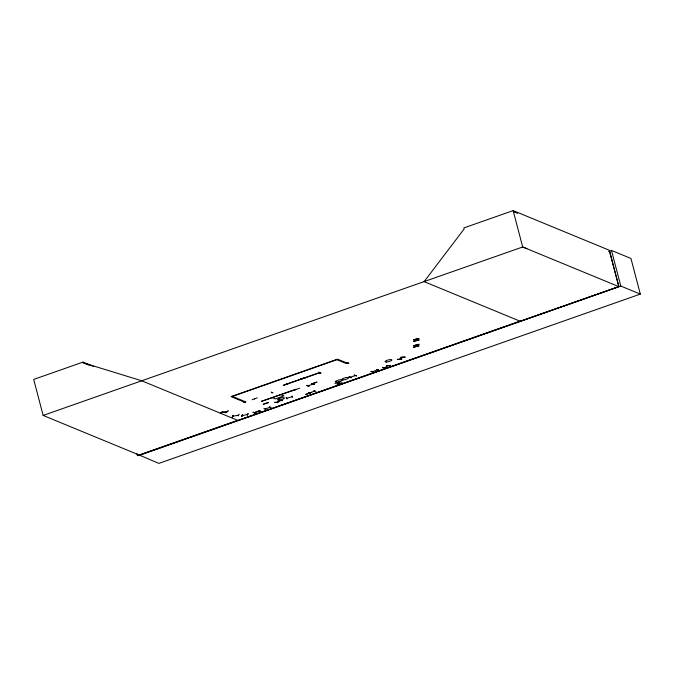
<?xml version="1.0" encoding="UTF-8"?>
<svg xmlns="http://www.w3.org/2000/svg" width="674" height="674" viewBox="0 0 674 674"><rect width="100%" height="100%" fill="white"/><g stroke="black" fill="none" stroke-linecap="round" stroke-linejoin="round"><path stroke-width="1.01" d="M382.419 367.718L386.766 367.6L382.571 367.591M274.571 402.311L278.084 402.631L274.621 402.336M220.263 413.432L222.774 411.494M220.482 413.364L222.774 411.519M253.222 412.227L255.345 413.145L253.003 412.345M255.286 413.078L253.272 412.294M306.999 385.376L308.852 386.312L307.058 385.41M349.09 376.884L351.213 377.769L349.09 376.859M243.171 401.915L245.437 402.631M263.896 408.579L265.952 409.421M308.465 392.42L310.562 393.313L308.524 392.445M318.718 372.393L320.976 373.118L318.735 372.343M318.945 372.259L320.765 373.211M371.062 371.45L373.32 372.183L371.071 371.399M371.29 371.315L373.32 372.183M232.446 417.029L233.44 415.302L232.395 416.962M241.637 416.515L242.488 414.864L241.654 416.481M241.882 416.422L242.429 414.83M337.227 382.891L339.292 383.54M247.99 413.668L247.451 415.251L248.032 413.609M416.481 340.564L416.363 339.165M416.338 345.172L416.465 346.31M416.094 339.241L416.237 340.623M233.212 415.353L232.159 417.046M239.194 414.198L238.183 415.925M424.123 281.639L464.133 228.966L463.864 227.93L513.141 210.6L609.271 250.231L618.816 286.61L238.065 420.5L141.708 380.776L83.155 362.764L82.978 362.098L33.7 379.428L43.144 415.437L139.282 455.068L520.025 321.178M338.66 383.127L338.533 383.346M338.963 383.177L338.39 383.371M280.729 400.524L276.483 402.462M416.363 345.155L416.431 346.31M286.088 397.652L287.048 398.898L286.374 397.609M228.25 410.904L225.461 412.867L227.989 410.87M399.581 359.276L402.782 357.321M337 382.984L339.081 383.826M254.637 398.865L254.848 398.949M285.894 384.534L286.315 384.551M286.711 398.224L292.204 396.767M242.227 415.639L247.619 414.451M397.407 359.419L401.923 359.158L397.365 359.36M400.642 357.38L405.301 357.077L400.777 357.321M233.061 416.203L238.259 415.201M265.876 403.364L265.657 403.414M254.275 412.69L259.473 410.938M308.06 385.806L313.258 384.054M386.48 365.535L390.431 365.519M384.66 367.608L388.081 365.822M390.423 365.611L386.32 365.586M244.443 402.235L244.957 402.066M271.437 392.74L271.976 392.622M319.99 372.697L320.554 372.511M320.622 372.545L320.083 372.663M347.498 363.101L346.942 363.227M265.017 408.975L270.131 407.264M372.334 371.753L377.339 369.992M276.34 402.462L280.477 400.541M278.985 400.297L282.608 400.516M221.839 412.421L226.675 411.873M226.599 411.957L221.839 412.48M259.406 410.896L254.325 412.682M354.768 375.696L355.147 375.553M355.249 375.595L350.227 377.28M309.568 392.841L314.716 391.105L314.269 391.265M43.144 415.437L141.784 380.759M608.496 251.461L611.461 250.425L630.948 258.454L640.3 294.1L158.845 463.4L139.282 455.068M232.437 396.43L336.949 359.68M354.28 375.115L356.344 375.966M350.345 377.33L350.59 377.154M356.613 375.839L354.339 375.047M258.403 410.483L260.476 411.342M340.075 381.686L334.944 383.489M258.471 410.424L260.745 411.207M139.358 455.371L620.805 286.062L640.3 294.1M348.525 363.404L346.495 362.545L348.778 363.362M300.444 379.285L305.701 377.541L300.444 379.251M288.438 383.523L283.299 385.351L288.523 383.548M271.218 392.057L272.995 392.967M245.033 402.092L244.637 402.243M294.58 389.993L299.728 388.207M311.717 383.91L316.864 382.116M311.615 383.894L316.873 382.133M263.315 404.299L268.471 402.53L263.214 404.223M269.389 406.666L271.184 407.593M305.693 394.433L310.84 392.639M315.988 391.417L313.73 390.591M237.846 420.408L137.462 455.649L136.932 453.627M617.906 286.989L520.252 321.271L423.895 281.547M291.935 396.026L292.575 397.315M413.465 339.78L419.009 338.407L413.482 339.864M419.085 339.864L413.575 341.373L419.11 340.008M418.992 344.262L413.465 345.72L418.992 344.347M413.55 347.152L419.085 345.787L413.558 347.245M337.918 382.655L339.856 383.338M338.121 382.588L340.193 383.447M314.286 384.391L312.205 383.514L314.539 384.357M376.555 369.487L378.535 370.329M282.398 400.659L279.154 400.23M513.411 211.636L517.666 213.338M526.933 248.681L522.687 246.979L141.708 380.776M618.816 286.61L522.687 246.979L513.141 210.6M336.545 359.512L346.267 363.522L347.262 363.168L337.539 359.158L231.039 396.615L244.814 402.294L245.808 401.94L232.033 396.261M306.973 385.393L309.122 386.261M281.159 394.745L283.939 395.891L275.245 398.949L272.464 397.803M82.978 362.098L93.661 366.504M83.155 362.764L88.985 365.165M346.731 362.502L348.795 363.396M310.824 392.664L305.785 394.492M257.19 397.854L252.16 399.733M337.076 384.534L342.139 382.537M339.94 383.498L337.792 382.487M611.461 250.425L620.805 286.062M609.625 251.301L618.892 286.644M319.965 372.419L285.751 384.441L320.361 372.579L319.965 372.419M295.574 389.336L261.369 401.367L295.979 389.505L295.574 389.336M376.774 369.453L378.805 370.312L376.774 369.436M343.007 379.917A3.547 0.885 -14.7 0 0 348.525 377.979A3.547 0.885 -14.7 0 0 343.841 378.156A3.547 0.885 -14.7 0 0 343.007 379.917M336.596 382.175A3.547 0.885 -14.7 0 0 342.114 380.237A3.547 0.885 -14.7 0 0 337.43 380.414A3.547 0.885 -14.7 0 0 336.596 382.175M386.345 362.022A3.547 0.885 -14.7 0 0 391.872 360.084A3.547 0.885 -14.7 0 0 387.179 360.261A3.547 0.885 -14.7 0 0 386.345 362.022M278.876 400.137A3.547 0.885 -14.7 0 0 284.394 398.199A3.547 0.885 -14.7 0 0 279.71 398.376A3.547 0.885 -14.7 0 0 278.876 400.137"/></g></svg>
